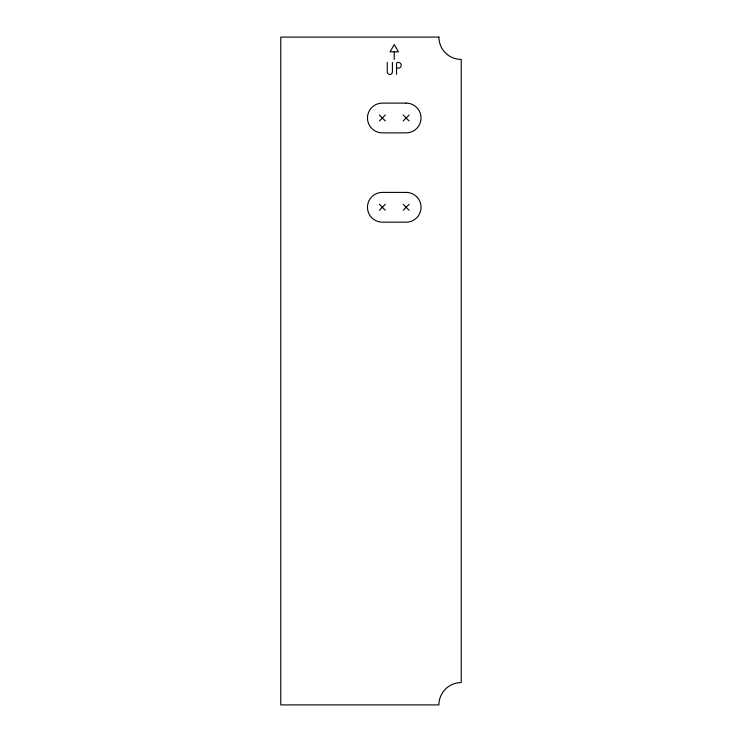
<?xml version="1.0" encoding="UTF-8"?>
<svg xmlns="http://www.w3.org/2000/svg" width="742" height="742" viewBox="0 0 742 742"><rect width="100%" height="100%" fill="white"/><g stroke="black" fill="none" stroke-linecap="round" stroke-linejoin="round"><path stroke-width="1.11" d="M379.375 120.965L385.321 115.01M403.184 120.965L409.139 115.01M379.375 210.264L385.321 204.31M403.184 210.264L409.139 204.31M393.956 51.838L390.042 51.838L394.252 44.539L398.473 51.838L394.252 51.838L394.252 59.425M396.84 68.143L398.38 68.143A2.866 2.866 0 0 0 401.246 65.268A2.866 2.866 0 0 0 398.38 62.402L397.944 62.402A1.391 1.391 0 0 0 396.543 63.793L396.543 74.311M403.184 115.01L409.139 120.965M379.375 115.01L385.321 120.965M403.184 204.31L409.139 210.264M379.375 204.31L385.321 210.264M392.407 62.402L392.407 71.863A2.578 2.578 0 0 1 389.838 74.441A2.578 2.578 0 0 1 387.259 71.863L387.259 62.402M438.902 37.1L280.773 37.1L280.773 704.9L438.902 704.9A22.325 22.325 0 0 1 461.227 682.575L461.227 59.425A22.325 22.325 0 0 1 438.902 37.1M406.162 103.11L382.353 103.11A14.886 14.886 0 0 0 367.466 117.987A14.886 14.886 0 0 0 382.353 132.874L406.162 132.874A14.886 14.886 0 0 0 421.048 117.987A14.886 14.886 0 0 0 406.162 103.11M406.162 192.401L382.353 192.401A14.886 14.886 0 0 0 367.466 207.287A14.886 14.886 0 0 0 382.353 222.173L406.162 222.173A14.886 14.886 0 0 0 421.048 207.287A14.886 14.886 0 0 0 406.162 192.401"/></g></svg>
